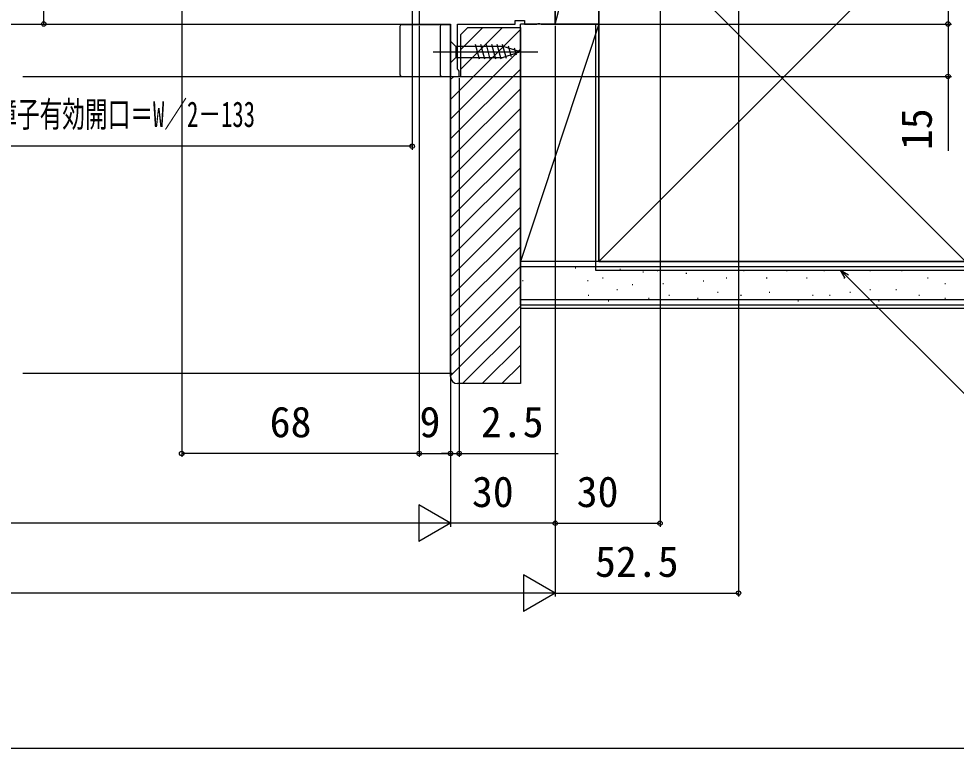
# Model space of a CAD drawing. Units: millimetres, scale not verified. Extents: x -525 to 525, y -783 to 779.
# Drawn here: x 89.8 to 358.4, y -782.9 to -573.9 of the extents above; entities that cross this region are included whole.
import ezdxf
from ezdxf.enums import TextEntityAlignment as Align

# ---------------------------------------------------------------- set-up
doc = ezdxf.new("R2010")
doc.units = ezdxf.units.MM
doc.header["$LTSCALE"] = 4
for name, color, linetype in [('0-2_YKK_11', 7, 'Continuous'), ('0-4_YKK_12', 2, 'Continuous'), ('0-5_YKK_13', 4, 'Continuous'), ('0-7_YKK_D', 6, 'Continuous'), ('0-8_YKK_ZWAK', 7, 'Continuous'), ('0-9_YSS_K', 3, 'Continuous'), ('0-A_YSS_KE', 3, 'Continuous')]:
    doc.layers.add(name, color=color, linetype=linetype)
doc.styles.add('ＭＳ ゴシック', font='')
doc.styles.get('ＭＳ ゴシック').set_extended_font_data('MS Gothic')

msp = doc.modelspace()

# ---------------------------------------------------------------- linework, layer by layer
at = {"layer": '0-2_YKK_11'}
msp.add_lwpolyline([(204.5, -570.649), (204.5, -575.449), (213.5, -575.449), (213.5, -590.449), (216, -590.449), (216, -588.949), (215.75, -588.653), (215.5, -588.357), (215.5, -575.449), (232, -575.449), (232, -574.449), (234.7, -574.449), (234.7, -575.449), (238.175, -575.449), (238.566, -575.261), (239.034, -575.261), (239.424, -575.449), (243.5, -575.449), (243.5, -525.449), (273.5, -525.449), (273.5, -522.949), (253.5, -522.949)], dxfattribs=at)
at = {"layer": '0-4_YKK_12'}
for p, q in [((90.999, -575.449), (205, -575.449)), ((90.999, -590.449), (215.5, -590.449))]:
    msp.add_line(p, q, dxfattribs=at)
at = {"layer": '0-5_YKK_13'}
for p, q in [((199, -576.15), (199, -589.95)), ((213.5, -575.65), (199.5, -575.65)), ((210.5, -576.15), (210.5, -589.95)), ((213.5, -590.45), (213.5, -575.65)), ((213.5, -580.35), (213.5, -586.55)), ((213.5, -580.35), (215.05, -581.9)), ((228.584, -581.9), (215.05, -581.9)), ((215.05, -581.9), (215.05, -585)), ((221.794, -585.55), (220.668, -581.35)), ((223.347, -585.55), (222.221, -581.35)), ((224.9, -585.55), (223.774, -581.35)), ((226.452, -585.55), (225.327, -581.35)), ((228.005, -585.55), (226.88, -581.35)), ((229.489, -585.291), (228.433, -581.35)), ((233.5, -583.45), (228.584, -581.9)), ((230.921, -584.84), (230.107, -581.804)), ((232.353, -584.388), (231.804, -582.339)), ((208.5, -583.45), (238.5, -583.45)), ((213.5, -586.55), (215.05, -585)), ((215.05, -585), (228.584, -585)), ((233.5, -583.45), (228.584, -585)), ((199.5, -590.45), (213.5, -590.45))]:
    msp.add_line(p, q, dxfattribs=at)
for centre, start, end in [((199.5, -576.15), 90, 180), ((211, -576.15), 90, 180), ((199.5, -589.95), 180, 270), ((211, -589.95), 180, 270)]:
    msp.add_arc(centre, 0.5, start, end, dxfattribs=at)
at = {"layer": '0-7_YKK_D'}
for p, q in [((96.997, -575.448), (96.997, -445.449)), ((273.5, -525.949), (273.5, -719.448)), ((296, -527.149), (296, -739.448)), ((356, -526.449), (356, -575.448)), ((202.5, -547.622), (202.5, -611.448)), ((136.5, -566.149), (136.5, -699.448)), ((75.074, -575.448), (97.997, -575.448)), ((204.5, -575.949), (204.5, -699.448)), ((204.5, -575.949), (204.5, -699.448)), ((243.5, -575.949), (243.5, -739.448)), ((243.5, -575.949), (243.5, -739.448)), ((243.5, -575.949), (243.5, -719.448)), ((243.5, -575.949), (243.5, -719.448)), ((244, -575.448), (357, -575.448)), ((244, -575.448), (357, -575.448)), ((216.5, -590.448), (357, -590.448)), ((213.5, -590.949), (213.5, -719.448)), ((213.5, -590.949), (213.5, -719.448)), ((213.5, -590.949), (213.5, -699.448)), ((216, -590.949), (216, -699.448)), ((202.5, -610.448), (71.152, -610.448)), ((213.5, -677.448), (213.5, -699.448)), ((204.5, -698.448), (136.5, -698.448)), ((204.5, -698.448), (213.5, -698.448)), ((213.5, -698.448), (210.95, -698.448)), ((213.5, -698.448), (216, -698.448)), ((216, -698.448), (244.327, -698.448)), ((213.5, -718.448), (204.407, -713.198)), ((204.407, -713.198), (204.407, -723.698)), ((203, -718.448), (-232, -718.448)), ((213.5, -718.448), (195.313, -718.448)), ((213.5, -718.448), (204.407, -723.698)), ((243.5, -718.448), (213.5, -718.448)), ((243.5, -718.448), (273.5, -718.448)), ((243.5, -738.448), (234.407, -733.198)), ((234.407, -733.198), (234.407, -743.698)), ((233, -738.448), (-262, -738.448)), ((243.5, -738.448), (225.313, -738.448)), ((243.5, -738.448), (234.407, -743.698)), ((243.5, -738.448), (296, -738.448))]:
    msp.add_line(p, q, dxfattribs=at)
for points in [[(356, -575.448), (356, -590.448), (356, -611.725)], [(326.548, -648.234), (325.228, -645.948), (327.514, -647.268)], [(325.228, -645.948), (327.031, -647.751), (364.107, -684.827), (488.015, -684.827)]]:
    msp.add_lwpolyline(points, dxfattribs=at)
for centre in [(96.997, -575.448), (356, -575.448), (356, -575.448), (356, -590.448), (202.5, -610.448), (136.5, -698.448), (204.5, -698.448), (204.5, -698.448), (213.5, -698.448), (213.5, -698.448), (216, -698.448), (243.5, -718.448), (243.5, -718.448), (273.5, -718.448), (296, -738.448)]:
    msp.add_circle(centre, 0.637, dxfattribs=at)
at = {"layer": '0-8_YKK_ZWAK'}
msp.add_lwpolyline([(-525, -782.9), (525, -782.9), (525, 747.1)], dxfattribs=at)
at = {"layer": '0-9_YSS_K'}
for p, q in [((243.5, -575.448), (256, -526.448)), ((256, -643.448), (361, -538.448)), ((256, -538.448), (361, -643.448)), ((213.5, -597.022), (233.5, -577.022)), ((216.5, -582.709), (222.76, -576.448)), ((216.5, -588.365), (228.417, -576.448)), ((256, -575.448), (233.5, -575.448)), ((233.5, -643.448), (233.5, -575.448)), ((256, -575.448), (233.5, -643.448)), ((256, -643.448), (256, -575.448)), ((213.5, -602.679), (233.5, -582.679)), ((213.5, -608.336), (233.5, -588.336)), ((213.5, -591.365), (214.417, -590.448)), ((213.5, -613.993), (233.5, -593.993)), ((213.5, -619.65), (233.5, -599.65)), ((213.5, -625.307), (233.5, -605.307)), ((213.5, -630.963), (233.5, -610.963)), ((213.5, -636.62), (233.5, -616.62)), ((213.5, -642.277), (233.5, -622.277)), ((213.5, -647.934), (233.5, -627.934)), ((213.5, -653.591), (233.5, -633.591)), ((213.5, -659.248), (233.5, -639.248)), ((256, -643.448), (233.5, -643.448)), ((213.5, -664.905), (233.5, -644.905)), ((443.5, -644.948), (233.5, -644.948)), ((249.184, -645.278), (249.384, -645.278)), ((261.981, -645.667), (262.181, -645.667)), ((268.608, -646.447), (268.808, -646.447)), ((272.699, -646.014), (272.899, -646.014)), ((280.94, -646.838), (281.14, -646.838)), ((297.423, -646.014), (297.623, -646.014)), ((309.717, -646.014), (309.917, -646.014)), ((320.431, -646.014), (320.631, -646.014)), ((333.618, -646.014), (333.818, -646.014)), ((342.683, -646.014), (342.883, -646.014)), ((234.116, -648.896), (234.316, -648.896)), ((252.692, -648.896), (252.892, -648.896)), ((257.04, -648.162), (257.24, -648.162)), ((274.347, -649.81), (274.547, -649.81)), ((285.885, -648.986), (286.085, -648.986)), ((292.478, -648.162), (292.678, -648.162)), ((303.948, -648.162), (304.148, -648.162)), ((315.486, -648.162), (315.686, -648.162)), ((326.2, -648.162), (326.4, -648.162)), ((350.101, -648.162), (350.301, -648.162)), ((355.046, -649.81), (355.246, -649.81)), ((213.5, -670.561), (233.5, -650.561)), ((261.16, -651.459), (261.36, -651.459)), ((265.489, -650.065), (265.689, -650.065)), ((290.006, -652.283), (290.206, -652.283)), ((304.772, -652.283), (304.972, -652.283)), ((327.849, -652.283), (328.049, -652.283)), ((333.618, -651.459), (333.818, -651.459)), ((341.035, -651.459), (341.235, -651.459)), ((443.5, -654.448), (233.5, -654.448)), ((249.963, -654.353), (250.163, -654.353)), ((252.919, -653.107), (253.119, -653.107)), ((258.688, -654.755), (258.888, -654.755)), ((265.3, -654.353), (265.499, -654.353)), ((270.226, -653.931), (270.426, -653.931)), ((275.995, -653.107), (276.195, -653.107)), ((284.237, -653.931), (284.437, -653.931)), ((296.599, -653.107), (296.799, -653.107)), ((313.014, -654.755), (313.214, -654.755)), ((317.135, -653.107), (317.335, -653.107)), ((322.079, -653.107), (322.279, -653.107)), ((336.09, -654.755), (336.29, -654.755)), ((347.628, -653.107), (347.828, -653.107)), ((355.046, -653.931), (355.246, -653.931)), ((213.5, -676.218), (233.5, -656.218)), ((443.5, -656.948), (233.5, -656.948)), ((216.927, -678.448), (233.5, -661.875)), ((222.584, -678.448), (233.5, -667.532)), ((228.241, -678.448), (233.5, -673.189)), ((90.999, -675.448), (214, -675.448))]:
    msp.add_line(p, q, dxfattribs=at)
msp.add_lwpolyline([(256, -575.448), (256, -526.448), (243.5, -526.448), (243.5, -575.448)], close=True, dxfattribs=at)
at = {"layer": '0-A_YSS_KE'}
for p, q in [((255, -575.448), (255, -645.948)), ((443.5, -643.448), (233.5, -643.448)), ((233.5, -655.948), (233.5, -643.448)), ((255, -645.948), (443.5, -645.948)), ((443.5, -655.948), (233.5, -655.948))]:
    msp.add_line(p, q, dxfattribs=at)
for points in [[(361, -538.448), (256, -538.448), (256, -643.448), (361, -643.448)], [(213.5, -676.448), (213.5, -590.448), (216.5, -590.448), (216.5, -578.448), (218.5, -576.448), (233.5, -576.448)], [(233.5, -576.448), (233.5, -678.448), (215.5, -678.448)]]:
    msp.add_lwpolyline(points, dxfattribs=at)
msp.add_arc((215.5, -676.448), 2, 180.00001, 269.99999, dxfattribs=at)

# ---------------------------------------------------------------- texts
at = {"layer": '0-7_YKK_D', "style": 'ＭＳ ゴシック', "width": 0.65}
msp.add_text('内障子有効開口＝W／2－133', height=7.331, dxfattribs=at).set_placement((76.295, -607.141), align=Align.BOTTOM_LEFT)
at = {"layer": '0-7_YKK_D', "style": 'ＭＳ ゴシック'}
msp.add_text('15', height=8.798, rotation=90, dxfattribs=at).set_placement((354, -611.566), align=Align.BOTTOM_LEFT)
for s, p in [('68', (161.704, -696.448)), ('9', (204.636, -696.448)), ('2.5', (222.213, -696.448)), ('30', (219.636, -716.448)), ('30', (249.636, -716.448)), ('52.5', (254.886, -736.448))]:
    msp.add_text(s, height=8.798, dxfattribs=at).set_placement(p, align=Align.BOTTOM_LEFT)

doc.saveas('drawing.dxf')
